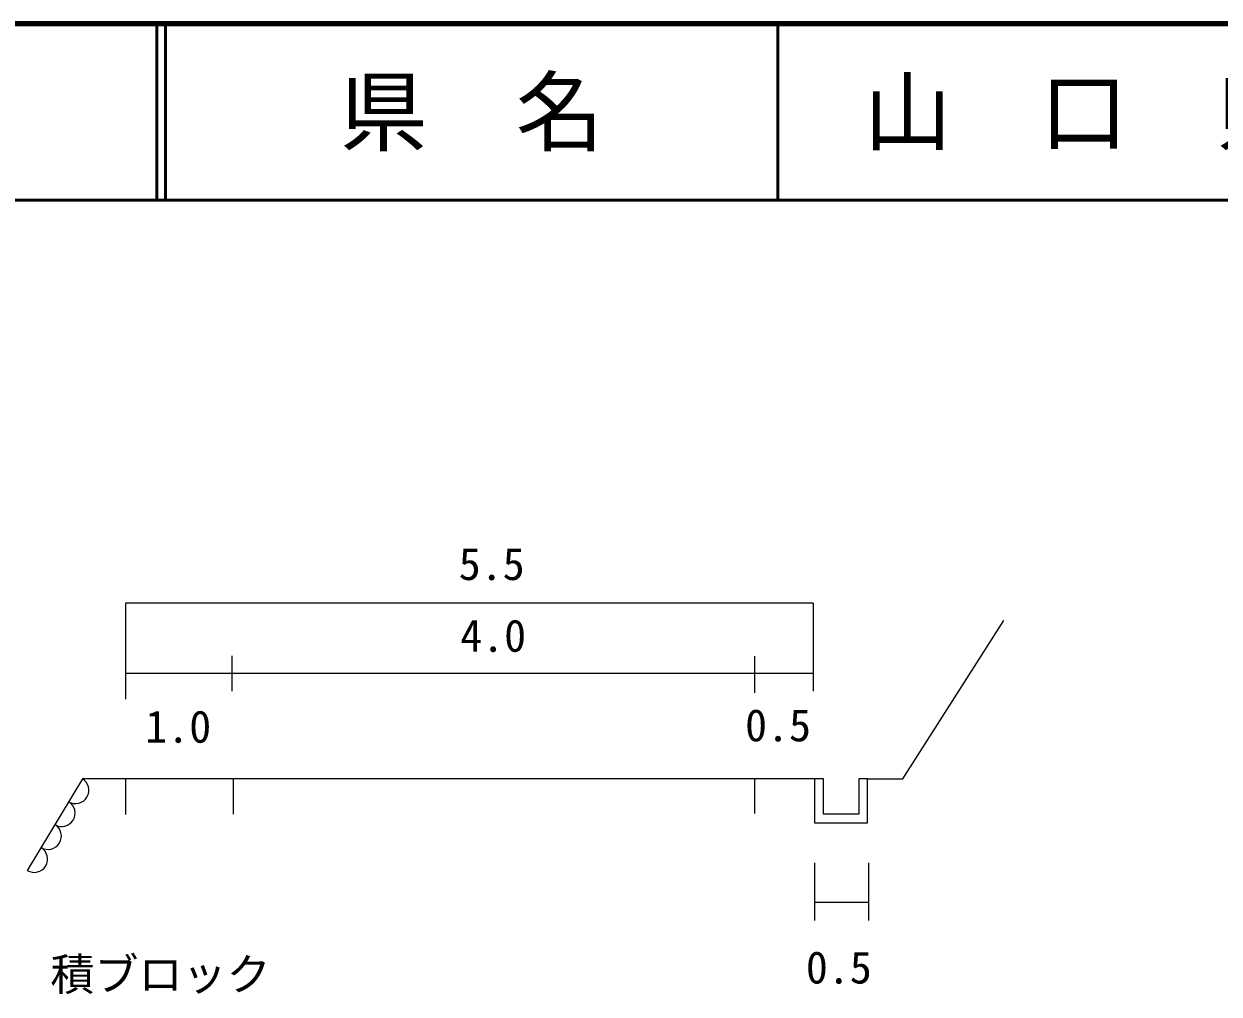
# Model space of a CAD drawing. Units: millimetres, scale not verified. Extents: x 40000 to 680000, y 20000 to 380000.
# Drawn here: x 290210 to 358046, y 324916 to 380000 of the extents above; entities that cross this region are included whole.
import ezdxf
from ezdxf.enums import TextEntityAlignment as Align

# ---------------------------------------------------------------- set-up
doc = ezdxf.new("R2010")
doc.units = ezdxf.units.MM
doc.header["$LTSCALE"] = 1000
for name, color, linetype, lineweight in [('M-STR-HTXT', 7, 'Continuous', 13), ('M-STR-STR3', 7, 'Continuous', 25), ('M-TTL', 2, 'Continuous', 140), ('M-TTL-LINE', 7, 'Continuous', 50)]:
    doc.layers.add(name, color=color, linetype=linetype, lineweight=lineweight)
doc.layers.add('M-TTL-TXT', color=7, linetype='Continuous')
doc.styles.add('ＭＳ ゴシック', font='')
doc.styles.get('ＭＳ ゴシック').set_extended_font_data('MS Gothic')

msp = doc.modelspace()

# ---------------------------------------------------------------- linework, layer by layer
at = {"layer": 'M-STR-HTXT'}
for p, q in [((295984, 347119), (295984, 341669)), ((335012, 347119), (295984, 347119)), ((335012, 347119), (335012, 342119)), ((340089, 337132), (345836, 346120)), ((302012, 344119), (302012, 342119)), ((331684, 344098), (331684, 342012)), ((335012, 343119), (295984, 343119)), ((331685, 337163), (331685, 335163)), ((293530, 337143), (290403, 331934)), ((335589, 337132), (293530, 337132)), ((295984, 337132), (295984, 335105)), ((302089, 337132), (302089, 335132)), ((335089, 337132), (335089, 334632)), ((335589, 335132), (335589, 337132)), ((338089, 337132), (337589, 337132)), ((337589, 337132), (337589, 335132)), ((338089, 334632), (338089, 337132)), ((338089, 337132), (340089, 337132)), ((337589, 335132), (335589, 335132)), ((335089, 334632), (338089, 334632)), ((335089, 332364), (335089, 329088)), ((338153, 332376), (338153, 329088)), ((338153, 330118), (335089, 330118))]:
    msp.add_line(p, q, dxfattribs=at)
for centre in [(293139, 336492), (292357, 335189), (291576, 333887), (290794, 332585)]:
    msp.add_arc(centre, 759, 239.02145, 59.02145, dxfattribs=at)
at = {"layer": 'M-TTL'}
msp.add_line((680000, 380000), (40000, 380000), dxfattribs=at)
at = {"layer": 'M-TTL-LINE'}
for p, q in [((297750, 380000), (297750, 370000)), ((298250, 380000), (298250, 370000)), ((333000, 380000), (333000, 370000)), ((40000, 370000), (680000, 370000))]:
    msp.add_line(p, q, dxfattribs=at)

# ---------------------------------------------------------------- texts
at = {"layer": 'M-STR-HTXT', "style": 'ＭＳ ゴシック'}
for s, p in [('5.5', (314890, 347875)), ('4.0', (314972, 343802)), ('1.0', (297100, 338640)), ('0.5', (331142, 338717)), ('0.5', (334593, 324966))]:
    msp.add_text(s, height=1833, dxfattribs=at).set_placement(p, align=Align.BOTTOM_LEFT)
at = {"layer": 'M-STR-STR3', "style": 'ＭＳ ゴシック'}
msp.add_text('積ブロック', height=1833, dxfattribs=at).set_placement((291713, 324576), align=Align.BOTTOM_LEFT)
at = {"layer": 'M-TTL-TXT', "style": 'ＭＳ ゴシック'}
for s, p in [('県\u3000名', (315625, 375000)), ('山\u3000口\u3000県', (350375, 375000))]:
    msp.add_text(s, height=3666, dxfattribs=at).set_placement(p, align=Align.MIDDLE_CENTER)

doc.saveas('drawing.dxf')
